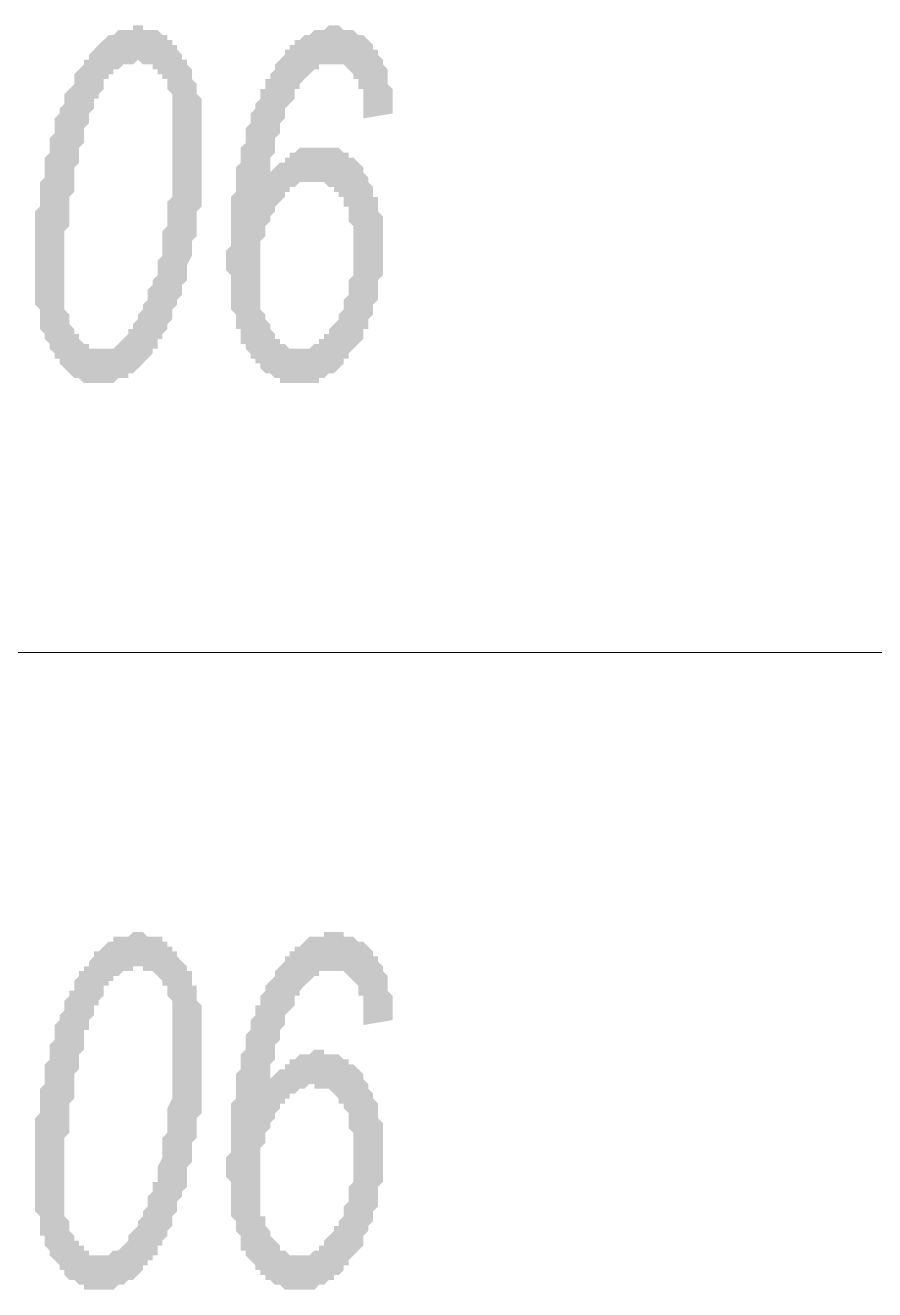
# Model space of a CAD drawing. Header units: millimetres. Extents: x 1372 to 666090, y 1285 to 31551.
# Drawn here: x 631671 to 632394, y 22982 to 24058 of the extents above; entities that cross this region are included whole.
import ezdxf

# ---------------------------------------------------------------- set-up
doc = ezdxf.new("R2010")
doc.units = ezdxf.units.MM
doc.layers.add('PDF _0', color=7, linetype='Continuous')
doc.layers.add('PDF _75-АЗ Штамп', color=7, linetype='Continuous')

msp = doc.modelspace()

# ---------------------------------------------------------------- hatches: boundary and pattern name
at = {"layer": 'PDF _75-АЗ Штамп', "transparency": 33554559}
h = msp.add_hatch(color=256, dxfattribs=at)
h.paths.add_polyline_path([(631679.2, 23853.7), (631679.2, 23857.9), (631679.2, 23862.1), (631679.2, 23866.3), (631679.2, 23870.4), (631679.2, 23874.6), (631679.2, 23878.8), (631679.2, 23882.9), (631679.2, 23887.1), (631679.2, 23891.3), (631679.2, 23895.5), (631679.2, 23899.6), (631683.4, 23903.8), (631683.4, 23908), (631683.4, 23912.1), (631683.4, 23916.3), (631683.4, 23920.5), (631683.4, 23924.7), (631687.5, 23928.8), (631687.5, 23933), (631687.5, 23937.2), (631687.5, 23941.3), (631687.5, 23945.5), (631691.7, 23949.7), (631691.7, 23953.9), (631691.7, 23958), (631691.7, 23962.2), (631695.9, 23966.4), (631695.9, 23970.5), (631695.9, 23974.7), (631695.9, 23978.9), (631700.1, 23983.1), (631700.1, 23983.1), (631700.1, 23987.2), (631704.2, 23991.4), (631704.2, 23995.6), (631704.2, 23995.6), (631704.2, 23999.7), (631708.4, 24003.9), (631708.4, 24003.9), (631712.6, 24008.1), (631712.6, 24012.3), (631712.6, 24016.4), (631716.7, 24020.6), (631716.7, 24020.6), (631720.9, 24024.8), (631720.9, 24028.9), (631725.1, 24028.9), (631725.1, 24028.9), (631725.1, 24033.1), (631729.3, 24037.3), (631729.3, 24037.3), (631733.4, 24041.5), (631737.6, 24045.6), (631737.6, 24045.6), (631741.8, 24049.8), (631741.8, 24049.8), (631745.9, 24049.8), (631745.9, 24049.8), (631750.1, 24054), (631754.3, 24054), (631754.3, 24054), (631758.5, 24054), (631762.6, 24054), (631762.6, 24058.1), (631766.8, 24058.1), (631771, 24058.1), (631771, 24054), (631775.1, 24054), (631779.3, 24054), (631779.3, 24054), (631783.5, 24054), (631787.7, 24049.8), (631787.7, 24049.8), (631791.8, 24049.8), (631791.8, 24045.6), (631796, 24045.6), (631796, 24041.5), (631800.2, 24041.5), (631800.2, 24037.3), (631804.3, 24033.1), (631804.3, 24028.9), (631808.5, 24028.9), (631808.5, 24024.8), (631812.7, 24020.6), (631812.7, 24020.6), (631812.7, 24016.4), (631812.7, 24012.3), (631816.9, 24008.1), (631816.9, 24008.1), (631816.9, 24003.9), (631816.9, 23999.7), (631821, 23995.6), (631821, 23991.4), (631821, 23987.2), (631821, 23983.1), (631821, 23978.9), (631821, 23974.7), (631821, 23970.5), (631821, 23962.2), (631821, 23958), (631821, 23958), (631821, 23953.9), (631821, 23949.7), (631821, 23945.5), (631821, 23941.3), (631821, 23937.2), (631821, 23933), (631821, 23928.8), (631821, 23924.7), (631821, 23920.5), (631821, 23916.3), (631821, 23912.1), (631821, 23908), (631821, 23903.8), (631816.9, 23899.6), (631816.9, 23895.5), (631816.9, 23891.3), (631816.9, 23887.1), (631816.9, 23882.9), (631816.9, 23878.8), (631812.7, 23874.6), (631812.7, 23874.6), (631812.7, 23870.4), (631812.7, 23866.3), (631812.7, 23862.1), (631812.7, 23862.1), (631808.5, 23853.7), (631808.5, 23849.6), (631808.5, 23845.4), (631808.5, 23841.2), (631804.3, 23837.1), (631804.3, 23832.9), (631804.3, 23828.7), (631800.2, 23824.5), (631800.2, 23824.5), (631800.2, 23820.4), (631796, 23816.2), (631796, 23812), (631796, 23807.9), (631791.8, 23803.7), (631791.8, 23803.7), (631791.8, 23799.5), (631787.7, 23795.3), (631787.7, 23791.2), (631783.5, 23791.2), (631783.5, 23787), (631783.5, 23782.8), (631779.3, 23782.8), (631779.3, 23778.7), (631775.1, 23774.5), (631775.1, 23774.5), (631771, 23770.3), (631771, 23770.3), (631766.8, 23766.1), (631766.8, 23766.1), (631762.6, 23762), (631758.5, 23762), (631758.5, 23757.8), (631754.3, 23757.8), (631754.3, 23757.8), (631750.1, 23757.8), (631745.9, 23753.6), (631745.9, 23753.6), (631741.8, 23753.6), (631737.6, 23753.6), (631737.6, 23753.6), (631733.4, 23753.6), (631729.3, 23753.6), (631729.3, 23753.6), (631725.1, 23753.6), (631720.9, 23753.6), (631720.9, 23753.6), (631716.7, 23757.8), (631716.7, 23757.8), (631712.6, 23757.8), (631708.4, 23762), (631708.4, 23762), (631704.2, 23766.1), (631704.2, 23766.1), (631700.1, 23770.3), (631700.1, 23774.5), (631695.9, 23774.5), (631695.9, 23778.7), (631691.7, 23782.8), (631691.7, 23782.8), (631691.7, 23787), (631687.5, 23791.2), (631687.5, 23795.3), (631687.5, 23795.3), (631683.4, 23799.5), (631683.4, 23803.7), (631683.4, 23807.9), (631683.4, 23812), (631683.4, 23816.2), (631679.2, 23820.4), (631679.2, 23824.5), (631679.2, 23828.7), (631679.2, 23832.9), (631679.2, 23837.1), (631679.2, 23841.2), (631679.2, 23845.4), (631679.2, 23849.6), (631679.2, 23853.7), (631679.2, 23853.7)], flags=0)
h.paths.add_polyline_path([(631704.2, 23845.4), (631704.2, 23841.2), (631704.2, 23837.1), (631704.2, 23832.9), (631704.2, 23828.7), (631704.2, 23824.5), (631704.2, 23820.4), (631704.2, 23816.2), (631708.4, 23812), (631708.4, 23807.9), (631708.4, 23803.7), (631708.4, 23803.7), (631712.6, 23799.5), (631712.6, 23795.3), (631716.7, 23795.3), (631716.7, 23791.2), (631720.9, 23787), (631720.9, 23787), (631725.1, 23787), (631725.1, 23782.8), (631729.3, 23782.8), (631733.4, 23782.8), (631733.4, 23782.8), (631733.4, 23782.8), (631737.6, 23782.8), (631741.8, 23782.8), (631741.8, 23782.8), (631745.9, 23782.8), (631750.1, 23787), (631750.1, 23787), (631754.3, 23791.2), (631754.3, 23791.2), (631758.5, 23795.3), (631758.5, 23799.5), (631762.6, 23799.5), (631762.6, 23799.5), (631762.6, 23803.7), (631766.8, 23807.9), (631766.8, 23807.9), (631766.8, 23812), (631771, 23816.2), (631771, 23820.4), (631771, 23820.4), (631775.1, 23824.5), (631775.1, 23828.7), (631775.1, 23832.9), (631779.3, 23837.1), (631779.3, 23837.1), (631779.3, 23841.2), (631783.5, 23845.4), (631783.5, 23849.6), (631783.5, 23853.7), (631783.5, 23857.9), (631787.7, 23862.1), (631787.7, 23866.3), (631787.7, 23874.6), (631787.7, 23878.8), (631787.7, 23882.9), (631791.8, 23887.1), (631791.8, 23891.3), (631791.8, 23895.5), (631791.8, 23899.6), (631791.8, 23903.8), (631791.8, 23908), (631796, 23912.1), (631796, 23916.3), (631796, 23920.5), (631796, 23924.7), (631796, 23928.8), (631796, 23933), (631796, 23937.2), (631796, 23941.3), (631796, 23945.5), (631796, 23949.7), (631796, 23953.9), (631796, 23958), (631796, 23962.2), (631796, 23962.2), (631796, 23966.4), (631796, 23970.5), (631796, 23974.7), (631796, 23983.1), (631796, 23987.2), (631796, 23991.4), (631796, 23995.6), (631796, 23999.7), (631796, 23999.7), (631791.8, 24003.9), (631791.8, 24008.1), (631791.8, 24012.3), (631787.7, 24012.3), (631787.7, 24016.4), (631783.5, 24016.4), (631783.5, 24020.6), (631779.3, 24020.6), (631779.3, 24024.8), (631775.1, 24024.8), (631771, 24024.8), (631771, 24024.8), (631766.8, 24028.9), (631766.8, 24028.9), (631762.6, 24024.8), (631762.6, 24024.8), (631758.5, 24024.8), (631754.3, 24024.8), (631754.3, 24024.8), (631750.1, 24020.6), (631745.9, 24020.6), (631745.9, 24016.4), (631741.8, 24016.4), (631741.8, 24012.3), (631737.6, 24012.3), (631737.6, 24008.1), (631737.6, 24003.9), (631733.4, 23999.7), (631733.4, 23995.6), (631729.3, 23995.6), (631729.3, 23991.4), (631729.3, 23987.2), (631729.3, 23987.2), (631725.1, 23983.1), (631725.1, 23978.9), (631725.1, 23974.7), (631720.9, 23970.5), (631720.9, 23970.5), (631720.9, 23966.4), (631720.9, 23962.2), (631720.9, 23958), (631716.7, 23953.9), (631716.7, 23949.7), (631716.7, 23945.5), (631716.7, 23941.3), (631712.6, 23937.2), (631712.6, 23933), (631712.6, 23924.7), (631712.6, 23920.5), (631712.6, 23916.3), (631708.4, 23912.1), (631708.4, 23908), (631708.4, 23903.8), (631708.4, 23895.5), (631708.4, 23891.3), (631708.4, 23887.1), (631704.2, 23882.9), (631704.2, 23878.8), (631704.2, 23874.6), (631704.2, 23870.4), (631704.2, 23866.3), (631704.2, 23862.1), (631704.2, 23862.1), (631704.2, 23857.9), (631704.2, 23853.7), (631704.2, 23849.6), (631704.2, 23845.4), (631704.2, 23845.4)], flags=0)
h = msp.add_hatch(color=256, dxfattribs=at)
h.paths.add_polyline_path([(631879.4, 23928.8), (631879.4, 23933), (631883.6, 23937.2), (631883.6, 23937.2), (631887.8, 23941.3), (631891.9, 23941.3), (631891.9, 23945.5), (631896.1, 23945.5), (631896.1, 23949.7), (631900.3, 23949.7), (631900.3, 23949.7), (631904.5, 23953.9), (631908.6, 23953.9), (631912.8, 23953.9), (631912.8, 23953.9), (631917, 23953.9), (631921.1, 23953.9), (631921.1, 23953.9), (631925.3, 23953.9), (631925.3, 23953.9), (631929.5, 23953.9), (631933.7, 23953.9), (631933.7, 23953.9), (631937.8, 23953.9), (631942, 23949.7), (631942, 23949.7), (631946.2, 23949.7), (631946.2, 23945.5), (631950.3, 23945.5), (631954.5, 23941.3), (631954.5, 23941.3), (631958.7, 23937.2), (631958.7, 23933), (631958.7, 23933), (631962.9, 23928.8), (631962.9, 23928.8), (631962.9, 23924.7), (631967, 23920.5), (631967, 23916.3), (631967, 23912.1), (631971.2, 23912.1), (631971.2, 23908), (631971.2, 23903.8), (631971.2, 23899.6), (631975.4, 23895.5), (631975.4, 23891.3), (631975.4, 23887.1), (631975.4, 23882.9), (631975.4, 23878.8), (631975.4, 23874.6), (631975.4, 23870.4), (631975.4, 23866.3), (631975.4, 23862.1), (631975.4, 23857.9), (631975.4, 23853.7), (631975.4, 23849.6), (631975.4, 23845.4), (631971.2, 23841.2), (631971.2, 23837.1), (631971.2, 23832.9), (631971.2, 23828.7), (631971.2, 23824.5), (631971.2, 23824.5), (631967, 23820.4), (631967, 23816.2), (631967, 23812), (631962.9, 23807.9), (631962.9, 23803.7), (631962.9, 23799.5), (631958.7, 23799.5), (631958.7, 23795.3), (631958.7, 23791.2), (631954.5, 23787), (631954.5, 23787), (631950.3, 23782.8), (631950.3, 23782.8), (631946.2, 23778.7), (631946.2, 23774.5), (631942, 23774.5), (631942, 23770.3), (631937.8, 23766.1), (631937.8, 23766.1), (631933.7, 23762), (631933.7, 23762), (631929.5, 23762), (631925.3, 23757.8), (631925.3, 23757.8), (631921.1, 23757.8), (631921.1, 23753.6), (631917, 23753.6), (631912.8, 23753.6), (631912.8, 23753.6), (631908.6, 23753.6), (631904.5, 23753.6), (631904.5, 23753.6), (631900.3, 23753.6), (631896.1, 23753.6), (631896.1, 23753.6), (631891.9, 23753.6), (631887.8, 23753.6), (631887.8, 23757.8), (631883.6, 23757.8), (631883.6, 23757.8), (631879.4, 23762), (631875.3, 23762), (631875.3, 23762), (631871.1, 23766.1), (631871.1, 23770.3), (631866.9, 23770.3), (631866.9, 23774.5), (631862.7, 23774.5), (631862.7, 23778.7), (631862.7, 23778.7), (631858.6, 23782.8), (631858.6, 23787), (631854.4, 23787), (631854.4, 23791.2), (631854.4, 23795.3), (631854.4, 23799.5), (631850.2, 23799.5), (631850.2, 23803.7), (631850.2, 23807.9), (631850.2, 23812), (631846.1, 23816.2), (631846.1, 23820.4), (631846.1, 23824.5), (631846.1, 23828.7), (631846.1, 23832.9), (631846.1, 23837.1), (631846.1, 23841.2), (631846.1, 23845.4), (631841.9, 23849.6), (631841.9, 23853.7), (631841.9, 23857.9), (631841.9, 23862.1), (631841.9, 23866.3), (631846.1, 23870.4), (631846.1, 23874.6), (631846.1, 23878.8), (631846.1, 23878.8), (631846.1, 23882.9), (631846.1, 23887.1), (631846.1, 23891.3), (631846.1, 23895.5), (631846.1, 23899.6), (631846.1, 23903.8), (631846.1, 23908), (631846.1, 23912.1), (631850.2, 23916.3), (631850.2, 23920.5), (631850.2, 23924.7), (631850.2, 23928.8), (631850.2, 23933), (631850.2, 23937.2), (631854.4, 23941.3), (631854.4, 23945.5), (631854.4, 23949.7), (631854.4, 23953.9), (631858.6, 23958), (631858.6, 23962.2), (631858.6, 23966.4), (631858.6, 23970.5), (631862.7, 23974.7), (631862.7, 23978.9), (631862.7, 23983.1), (631866.9, 23987.2), (631866.9, 23991.4), (631866.9, 23991.4), (631871.1, 23995.6), (631871.1, 23999.7), (631871.1, 24003.9), (631875.3, 24003.9), (631875.3, 24008.1), (631875.3, 24012.3), (631879.4, 24012.3), (631879.4, 24016.4), (631883.6, 24020.6), (631883.6, 24024.8), (631887.8, 24028.9), (631887.8, 24028.9), (631891.9, 24033.1), (631891.9, 24037.3), (631896.1, 24037.3), (631896.1, 24041.5), (631900.3, 24041.5), (631900.3, 24045.6), (631904.5, 24045.6), (631904.5, 24045.6), (631908.6, 24049.8), (631908.6, 24049.8), (631912.8, 24049.8), (631917, 24054), (631917, 24054), (631921.1, 24054), (631925.3, 24054), (631925.3, 24054), (631929.5, 24058.1), (631933.7, 24058.1), (631933.7, 24058.1), (631937.8, 24058.1), (631942, 24054), (631942, 24054), (631946.2, 24054), (631950.3, 24054), (631950.3, 24054), (631954.5, 24049.8), (631958.7, 24049.8), (631958.7, 24049.8), (631962.9, 24045.6), (631962.9, 24045.6), (631967, 24041.5), (631967, 24037.3), (631971.2, 24037.3), (631971.2, 24033.1), (631971.2, 24033.1), (631975.4, 24028.9), (631975.4, 24024.8), (631975.4, 24024.8), (631979.5, 24020.6), (631979.5, 24016.4), (631979.5, 24012.3), (631979.5, 24008.1), (631983.7, 24003.9), (631983.7, 23999.7), (631983.7, 23995.6), (631983.7, 23991.4), (631983.7, 23987.2), (631983.7, 23983.1), (631958.7, 23978.9), (631958.7, 23983.1), (631958.7, 23991.4), (631958.7, 23995.6), (631958.7, 23999.7), (631958.7, 24003.9), (631954.5, 24003.9), (631954.5, 24008.1), (631954.5, 24012.3), (631950.3, 24012.3), (631950.3, 24016.4), (631950.3, 24016.4), (631946.2, 24020.6), (631946.2, 24020.6), (631942, 24024.8), (631937.8, 24024.8), (631937.8, 24024.8), (631933.7, 24024.8), (631933.7, 24024.8), (631929.5, 24024.8), (631925.3, 24024.8), (631925.3, 24024.8), (631921.1, 24024.8), (631921.1, 24020.6), (631917, 24020.6), (631912.8, 24016.4), (631912.8, 24016.4), (631908.6, 24012.3), (631908.6, 24012.3), (631904.5, 24008.1), (631904.5, 24003.9), (631900.3, 24003.9), (631900.3, 23999.7), (631900.3, 23995.6), (631896.1, 23991.4), (631896.1, 23991.4), (631891.9, 23987.2), (631891.9, 23983.1), (631891.9, 23978.9), (631887.8, 23974.7), (631887.8, 23970.5), (631887.8, 23966.4), (631883.6, 23962.2), (631883.6, 23958), (631883.6, 23953.9), (631883.6, 23949.7), (631879.4, 23945.5), (631879.4, 23941.3), (631879.4, 23937.2), (631879.4, 23937.2), (631879.4, 23933), (631879.4, 23928.8)], flags=0)
h.paths.add_polyline_path([(631871.1, 23841.2), (631871.1, 23837.1), (631871.1, 23832.9), (631871.1, 23828.7), (631871.1, 23824.5), (631871.1, 23820.4), (631871.1, 23816.2), (631875.3, 23812), (631875.3, 23812), (631875.3, 23807.9), (631879.4, 23803.7), (631879.4, 23799.5), (631879.4, 23799.5), (631883.6, 23795.3), (631883.6, 23791.2), (631887.8, 23791.2), (631887.8, 23787), (631891.9, 23787), (631891.9, 23787), (631896.1, 23782.8), (631900.3, 23782.8), (631900.3, 23782.8), (631904.5, 23782.8), (631904.5, 23782.8), (631908.6, 23782.8), (631908.6, 23782.8), (631912.8, 23782.8), (631917, 23787), (631917, 23787), (631921.1, 23787), (631921.1, 23791.2), (631925.3, 23791.2), (631925.3, 23795.3), (631929.5, 23795.3), (631929.5, 23799.5), (631933.7, 23803.7), (631933.7, 23803.7), (631937.8, 23807.9), (631937.8, 23812), (631942, 23816.2), (631942, 23820.4), (631942, 23824.5), (631942, 23824.5), (631946.2, 23828.7), (631946.2, 23832.9), (631946.2, 23837.1), (631946.2, 23841.2), (631950.3, 23845.4), (631950.3, 23849.6), (631950.3, 23853.7), (631950.3, 23857.9), (631950.3, 23857.9), (631950.3, 23862.1), (631950.3, 23866.3), (631950.3, 23870.4), (631950.3, 23874.6), (631950.3, 23878.8), (631950.3, 23882.9), (631950.3, 23887.1), (631946.2, 23891.3), (631946.2, 23895.5), (631946.2, 23899.6), (631946.2, 23903.8), (631942, 23903.8), (631942, 23908), (631942, 23912.1), (631937.8, 23912.1), (631937.8, 23916.3), (631933.7, 23916.3), (631933.7, 23920.5), (631929.5, 23920.5), (631925.3, 23924.7), (631925.3, 23924.7), (631921.1, 23924.7), (631917, 23924.7), (631917, 23924.7), (631917, 23924.7), (631912.8, 23924.7), (631908.6, 23924.7), (631908.6, 23924.7), (631904.5, 23924.7), (631904.5, 23924.7), (631900.3, 23920.5), (631896.1, 23920.5), (631896.1, 23916.3), (631891.9, 23916.3), (631891.9, 23912.1), (631887.8, 23908), (631887.8, 23908), (631883.6, 23903.8), (631883.6, 23903.8), (631883.6, 23899.6), (631879.4, 23895.5), (631879.4, 23895.5), (631879.4, 23891.3), (631875.3, 23887.1), (631875.3, 23882.9), (631875.3, 23878.8), (631871.1, 23874.6), (631871.1, 23870.4), (631871.1, 23866.3), (631871.1, 23866.3), (631871.1, 23862.1), (631871.1, 23857.9), (631871.1, 23853.7), (631871.1, 23845.4), (631871.1, 23841.2), (631871.1, 23841.2)], flags=0)
h = msp.add_hatch(color=256, dxfattribs=at)
h.paths.add_polyline_path([(631679.2, 23086.2), (631679.2, 23090.4), (631679.2, 23090.4), (631679.2, 23094.6), (631679.2, 23098.7), (631679.2, 23102.9), (631679.2, 23107.1), (631679.2, 23111.2), (631679.2, 23115.4), (631679.2, 23119.6), (631679.2, 23123.8), (631679.2, 23127.9), (631683.4, 23132.1), (631683.4, 23136.3), (631683.4, 23140.4), (631683.4, 23144.6), (631683.4, 23148.8), (631683.4, 23153), (631687.5, 23157.1), (631687.5, 23161.3), (631687.5, 23165.5), (631687.5, 23169.6), (631687.5, 23173.8), (631691.7, 23178), (631691.7, 23182.2), (631691.7, 23186.3), (631691.7, 23190.5), (631695.9, 23194.7), (631695.9, 23198.8), (631695.9, 23203), (631695.9, 23207.2), (631700.1, 23211.4), (631700.1, 23211.4), (631700.1, 23215.5), (631704.2, 23219.7), (631704.2, 23223.9), (631704.2, 23223.9), (631704.2, 23228), (631708.4, 23232.2), (631708.4, 23236.4), (631712.6, 23236.4), (631712.6, 23240.6), (631712.6, 23244.7), (631716.7, 23248.9), (631716.7, 23253.1), (631720.9, 23253.1), (631720.9, 23257.2), (631725.1, 23257.2), (631725.1, 23261.4), (631725.1, 23261.4), (631729.3, 23265.6), (631729.3, 23269.8), (631733.4, 23269.8), (631737.6, 23273.9), (631737.6, 23273.9), (631741.8, 23278.1), (631741.8, 23278.1), (631745.9, 23278.1), (631745.9, 23282.3), (631750.1, 23282.3), (631754.3, 23282.3), (631754.3, 23282.3), (631758.5, 23282.3), (631762.6, 23286.4), (631762.6, 23286.4), (631766.8, 23286.4), (631771, 23286.4), (631771, 23286.4), (631775.1, 23282.3), (631779.3, 23282.3), (631779.3, 23282.3), (631783.5, 23282.3), (631787.7, 23282.3), (631787.7, 23278.1), (631791.8, 23278.1), (631791.8, 23273.9), (631796, 23273.9), (631796, 23269.8), (631800.2, 23269.8), (631800.2, 23265.6), (631804.3, 23261.4), (631804.3, 23261.4), (631808.5, 23257.2), (631808.5, 23253.1), (631812.7, 23253.1), (631812.7, 23248.9), (631812.7, 23244.7), (631812.7, 23240.6), (631816.9, 23240.6), (631816.9, 23236.4), (631816.9, 23232.2), (631816.9, 23228), (631821, 23223.9), (631821, 23219.7), (631821, 23215.5), (631821, 23211.4), (631821, 23207.2), (631821, 23203), (631821, 23198.8), (631821, 23194.7), (631821, 23186.3), (631821, 23186.3), (631821, 23182.2), (631821, 23178), (631821, 23173.8), (631821, 23169.6), (631821, 23165.5), (631821, 23161.3), (631821, 23157.1), (631821, 23153), (631821, 23148.8), (631821, 23144.6), (631821, 23140.4), (631821, 23136.3), (631821, 23132.1), (631816.9, 23127.9), (631816.9, 23123.8), (631816.9, 23119.6), (631816.9, 23115.4), (631816.9, 23115.4), (631816.9, 23111.2), (631812.7, 23107.1), (631812.7, 23102.9), (631812.7, 23098.7), (631812.7, 23094.6), (631812.7, 23090.4), (631812.7, 23090.4), (631808.5, 23086.2), (631808.5, 23082), (631808.5, 23073.7), (631808.5, 23069.5), (631804.3, 23065.4), (631804.3, 23061.2), (631804.3, 23061.2), (631800.2, 23057), (631800.2, 23052.8), (631800.2, 23048.7), (631796, 23044.5), (631796, 23040.3), (631796, 23036.2), (631791.8, 23032), (631791.8, 23032), (631791.8, 23027.8), (631787.7, 23023.6), (631787.7, 23019.5), (631783.5, 23019.5), (631783.5, 23015.3), (631783.5, 23011.1), (631779.3, 23011.1), (631779.3, 23007), (631775.1, 23007), (631775.1, 23002.8), (631771, 23002.8), (631771, 22998.6), (631766.8, 22994.4), (631766.8, 22994.4), (631762.6, 22990.3), (631758.5, 22990.3), (631758.5, 22990.3), (631754.3, 22986.1), (631754.3, 22986.1), (631750.1, 22986.1), (631745.9, 22981.9), (631745.9, 22981.9), (631741.8, 22981.9), (631737.6, 22981.9), (631737.6, 22981.9), (631733.4, 22981.9), (631729.3, 22981.9), (631729.3, 22981.9), (631725.1, 22981.9), (631720.9, 22981.9), (631720.9, 22986.1), (631716.7, 22986.1), (631716.7, 22986.1), (631712.6, 22990.3), (631708.4, 22990.3), (631708.4, 22990.3), (631704.2, 22994.4), (631704.2, 22998.6), (631700.1, 22998.6), (631700.1, 23002.8), (631695.9, 23007), (631695.9, 23007), (631691.7, 23011.1), (631691.7, 23015.3), (631691.7, 23015.3), (631687.5, 23019.5), (631687.5, 23023.6), (631687.5, 23027.8), (631683.4, 23027.8), (631683.4, 23032), (631683.4, 23036.2), (631683.4, 23040.3), (631683.4, 23044.5), (631679.2, 23048.7), (631679.2, 23052.8), (631679.2, 23057), (631679.2, 23061.2), (631679.2, 23065.4), (631679.2, 23069.5), (631679.2, 23073.7), (631679.2, 23077.9), (631679.2, 23082), (631679.2, 23086.2)], flags=0)
h.paths.add_polyline_path([(631704.2, 23073.7), (631704.2, 23069.5), (631704.2, 23065.4), (631704.2, 23061.2), (631704.2, 23057), (631704.2, 23052.8), (631704.2, 23048.7), (631704.2, 23044.5), (631708.4, 23040.3), (631708.4, 23036.2), (631708.4, 23036.2), (631708.4, 23032), (631712.6, 23027.8), (631712.6, 23023.6), (631716.7, 23023.6), (631716.7, 23019.5), (631720.9, 23019.5), (631720.9, 23015.3), (631725.1, 23015.3), (631725.1, 23011.1), (631729.3, 23011.1), (631733.4, 23011.1), (631733.4, 23011.1), (631733.4, 23011.1), (631737.6, 23011.1), (631741.8, 23011.1), (631741.8, 23011.1), (631745.9, 23015.3), (631750.1, 23015.3), (631750.1, 23015.3), (631754.3, 23019.5), (631754.3, 23019.5), (631758.5, 23023.6), (631758.5, 23027.8), (631762.6, 23032), (631762.6, 23032), (631762.6, 23032), (631766.8, 23036.2), (631766.8, 23036.2), (631766.8, 23040.3), (631771, 23044.5), (631771, 23048.7), (631771, 23048.7), (631775.1, 23052.8), (631775.1, 23057), (631775.1, 23061.2), (631779.3, 23065.4), (631779.3, 23069.5), (631779.3, 23073.7), (631783.5, 23073.7), (631783.5, 23077.9), (631783.5, 23082), (631783.5, 23086.2), (631787.7, 23094.6), (631787.7, 23098.7), (631787.7, 23102.9), (631787.7, 23107.1), (631787.7, 23111.2), (631791.8, 23115.4), (631791.8, 23119.6), (631791.8, 23123.8), (631791.8, 23127.9), (631791.8, 23132.1), (631791.8, 23136.3), (631796, 23144.6), (631796, 23148.8), (631796, 23153), (631796, 23157.1), (631796, 23161.3), (631796, 23165.5), (631796, 23165.5), (631796, 23169.6), (631796, 23173.8), (631796, 23178), (631796, 23182.2), (631796, 23186.3), (631796, 23190.5), (631796, 23190.5), (631796, 23194.7), (631796, 23198.8), (631796, 23207.2), (631796, 23211.4), (631796, 23215.5), (631796, 23219.7), (631796, 23223.9), (631796, 23228), (631796, 23228), (631791.8, 23232.2), (631791.8, 23236.4), (631791.8, 23240.6), (631787.7, 23240.6), (631787.7, 23244.7), (631783.5, 23248.9), (631783.5, 23248.9), (631779.3, 23253.1), (631779.3, 23253.1), (631775.1, 23253.1), (631771, 23253.1), (631771, 23257.2), (631766.8, 23257.2), (631766.8, 23257.2), (631762.6, 23257.2), (631762.6, 23253.1), (631758.5, 23253.1), (631754.3, 23253.1), (631754.3, 23253.1), (631750.1, 23248.9), (631745.9, 23248.9), (631745.9, 23244.7), (631741.8, 23244.7), (631741.8, 23240.6), (631737.6, 23240.6), (631737.6, 23236.4), (631737.6, 23232.2), (631733.4, 23228), (631733.4, 23223.9), (631729.3, 23223.9), (631729.3, 23219.7), (631729.3, 23215.5), (631729.3, 23215.5), (631725.1, 23211.4), (631725.1, 23207.2), (631725.1, 23203), (631720.9, 23203), (631720.9, 23198.8), (631720.9, 23194.7), (631720.9, 23190.5), (631720.9, 23186.3), (631716.7, 23182.2), (631716.7, 23178), (631716.7, 23173.8), (631716.7, 23169.6), (631712.6, 23165.5), (631712.6, 23161.3), (631712.6, 23157.1), (631712.6, 23148.8), (631712.6, 23144.6), (631708.4, 23140.4), (631708.4, 23136.3), (631708.4, 23132.1), (631708.4, 23127.9), (631708.4, 23119.6), (631708.4, 23115.4), (631704.2, 23111.2), (631704.2, 23107.1), (631704.2, 23102.9), (631704.2, 23098.7), (631704.2, 23094.6), (631704.2, 23094.6), (631704.2, 23090.4), (631704.2, 23086.2), (631704.2, 23082), (631704.2, 23077.9), (631704.2, 23077.9), (631704.2, 23073.7)], flags=0)
h = msp.add_hatch(color=256, dxfattribs=at)
h.paths.add_polyline_path([(631879.4, 23157.1), (631879.4, 23161.3), (631883.6, 23165.5), (631883.6, 23165.5), (631887.8, 23169.6), (631891.9, 23169.6), (631891.9, 23173.8), (631896.1, 23173.8), (631896.1, 23178), (631900.3, 23178), (631900.3, 23178), (631904.5, 23182.2), (631908.6, 23182.2), (631912.8, 23182.2), (631912.8, 23182.2), (631917, 23186.3), (631921.1, 23186.3), (631921.1, 23186.3), (631925.3, 23186.3), (631925.3, 23182.2), (631929.5, 23182.2), (631933.7, 23182.2), (631933.7, 23182.2), (631937.8, 23182.2), (631942, 23178), (631942, 23178), (631946.2, 23178), (631946.2, 23173.8), (631950.3, 23173.8), (631954.5, 23169.6), (631954.5, 23169.6), (631958.7, 23165.5), (631958.7, 23161.3), (631958.7, 23161.3), (631962.9, 23157.1), (631962.9, 23157.1), (631962.9, 23153), (631967, 23148.8), (631967, 23144.6), (631967, 23144.6), (631971.2, 23140.4), (631971.2, 23136.3), (631971.2, 23132.1), (631971.2, 23127.9), (631975.4, 23123.8), (631975.4, 23119.6), (631975.4, 23115.4), (631975.4, 23111.2), (631975.4, 23107.1), (631975.4, 23102.9), (631975.4, 23098.7), (631975.4, 23094.6), (631975.4, 23090.4), (631975.4, 23086.2), (631975.4, 23082), (631975.4, 23077.9), (631975.4, 23073.7), (631971.2, 23069.5), (631971.2, 23065.4), (631971.2, 23061.2), (631971.2, 23057), (631971.2, 23057), (631971.2, 23052.8), (631967, 23048.7), (631967, 23044.5), (631967, 23040.3), (631962.9, 23036.2), (631962.9, 23032), (631962.9, 23032), (631958.7, 23027.8), (631958.7, 23023.6), (631958.7, 23019.5), (631954.5, 23015.3), (631954.5, 23015.3), (631950.3, 23011.1), (631950.3, 23011.1), (631946.2, 23007), (631946.2, 23002.8), (631942, 23002.8), (631942, 22998.6), (631937.8, 22994.4), (631937.8, 22994.4), (631933.7, 22994.4), (631933.7, 22990.3), (631929.5, 22990.3), (631925.3, 22986.1), (631925.3, 22986.1), (631921.1, 22986.1), (631921.1, 22986.1), (631917, 22981.9), (631912.8, 22981.9), (631912.8, 22981.9), (631908.6, 22981.9), (631904.5, 22981.9), (631904.5, 22981.9), (631900.3, 22981.9), (631896.1, 22981.9), (631896.1, 22981.9), (631891.9, 22981.9), (631887.8, 22986.1), (631887.8, 22986.1), (631883.6, 22986.1), (631883.6, 22986.1), (631879.4, 22990.3), (631875.3, 22990.3), (631875.3, 22994.4), (631871.1, 22994.4), (631871.1, 22998.6), (631866.9, 22998.6), (631866.9, 23002.8), (631862.7, 23007), (631862.7, 23007), (631862.7, 23007), (631858.6, 23011.1), (631858.6, 23015.3), (631854.4, 23015.3), (631854.4, 23019.5), (631854.4, 23023.6), (631854.4, 23027.8), (631850.2, 23032), (631850.2, 23032), (631850.2, 23036.2), (631850.2, 23040.3), (631846.1, 23044.5), (631846.1, 23048.7), (631846.1, 23052.8), (631846.1, 23057), (631846.1, 23061.2), (631846.1, 23065.4), (631846.1, 23069.5), (631846.1, 23073.7), (631841.9, 23077.9), (631841.9, 23082), (631841.9, 23086.2), (631841.9, 23090.4), (631841.9, 23094.6), (631846.1, 23098.7), (631846.1, 23102.9), (631846.1, 23107.1), (631846.1, 23111.2), (631846.1, 23115.4), (631846.1, 23119.6), (631846.1, 23119.6), (631846.1, 23123.8), (631846.1, 23127.9), (631846.1, 23132.1), (631846.1, 23136.3), (631846.1, 23140.4), (631850.2, 23144.6), (631850.2, 23148.8), (631850.2, 23153), (631850.2, 23157.1), (631850.2, 23161.3), (631850.2, 23165.5), (631854.4, 23169.6), (631854.4, 23173.8), (631854.4, 23178), (631854.4, 23182.2), (631858.6, 23186.3), (631858.6, 23190.5), (631858.6, 23194.7), (631858.6, 23198.8), (631862.7, 23203), (631862.7, 23207.2), (631862.7, 23211.4), (631866.9, 23215.5), (631866.9, 23219.7), (631866.9, 23223.9), (631871.1, 23223.9), (631871.1, 23228), (631871.1, 23232.2), (631875.3, 23236.4), (631875.3, 23236.4), (631875.3, 23240.6), (631879.4, 23244.7), (631879.4, 23244.7), (631883.6, 23248.9), (631883.6, 23253.1), (631887.8, 23257.2), (631887.8, 23257.2), (631891.9, 23261.4), (631891.9, 23265.6), (631896.1, 23265.6), (631896.1, 23269.8), (631900.3, 23269.8), (631900.3, 23273.9), (631904.5, 23273.9), (631904.5, 23273.9), (631908.6, 23278.1), (631908.6, 23278.1), (631912.8, 23282.3), (631917, 23282.3), (631917, 23282.3), (631921.1, 23282.3), (631925.3, 23282.3), (631925.3, 23286.4), (631929.5, 23286.4), (631933.7, 23286.4), (631933.7, 23286.4), (631937.8, 23286.4), (631942, 23286.4), (631942, 23282.3), (631946.2, 23282.3), (631950.3, 23282.3), (631950.3, 23282.3), (631954.5, 23278.1), (631958.7, 23278.1), (631958.7, 23278.1), (631962.9, 23273.9), (631962.9, 23273.9), (631967, 23269.8), (631967, 23265.6), (631971.2, 23265.6), (631971.2, 23265.6), (631971.2, 23261.4), (631975.4, 23257.2), (631975.4, 23253.1), (631975.4, 23253.1), (631979.5, 23248.9), (631979.5, 23244.7), (631979.5, 23240.6), (631979.5, 23236.4), (631983.7, 23232.2), (631983.7, 23228), (631983.7, 23223.9), (631983.7, 23219.7), (631983.7, 23215.5), (631983.7, 23211.4), (631958.7, 23207.2), (631958.7, 23215.5), (631958.7, 23219.7), (631958.7, 23223.9), (631958.7, 23228), (631958.7, 23232.2), (631954.5, 23232.2), (631954.5, 23236.4), (631954.5, 23240.6), (631950.3, 23244.7), (631950.3, 23244.7), (631950.3, 23244.7), (631946.2, 23248.9), (631946.2, 23248.9), (631942, 23253.1), (631937.8, 23253.1), (631937.8, 23253.1), (631933.7, 23253.1), (631933.7, 23253.1), (631929.5, 23253.1), (631925.3, 23253.1), (631925.3, 23253.1), (631921.1, 23253.1), (631921.1, 23248.9), (631917, 23248.9), (631912.8, 23244.7), (631912.8, 23244.7), (631908.6, 23240.6), (631908.6, 23240.6), (631904.5, 23236.4), (631904.5, 23232.2), (631900.3, 23232.2), (631900.3, 23228), (631900.3, 23223.9), (631896.1, 23219.7), (631896.1, 23219.7), (631891.9, 23215.5), (631891.9, 23211.4), (631891.9, 23207.2), (631887.8, 23203), (631887.8, 23198.8), (631887.8, 23194.7), (631883.6, 23190.5), (631883.6, 23186.3), (631883.6, 23182.2), (631883.6, 23178), (631879.4, 23173.8), (631879.4, 23169.6), (631879.4, 23169.6), (631879.4, 23165.5), (631879.4, 23161.3), (631879.4, 23157.1)], flags=0)
h.paths.add_polyline_path([(631871.1, 23069.5), (631871.1, 23065.4), (631871.1, 23061.2), (631871.1, 23057), (631871.1, 23052.8), (631871.1, 23048.7), (631871.1, 23044.5), (631875.3, 23044.5), (631875.3, 23040.3), (631875.3, 23036.2), (631879.4, 23032), (631879.4, 23027.8), (631879.4, 23027.8), (631883.6, 23023.6), (631883.6, 23023.6), (631887.8, 23019.5), (631887.8, 23015.3), (631891.9, 23015.3), (631891.9, 23015.3), (631896.1, 23011.1), (631900.3, 23011.1), (631900.3, 23011.1), (631904.5, 23011.1), (631904.5, 23011.1), (631908.6, 23011.1), (631908.6, 23011.1), (631912.8, 23011.1), (631917, 23015.3), (631917, 23015.3), (631921.1, 23015.3), (631921.1, 23019.5), (631925.3, 23019.5), (631925.3, 23023.6), (631929.5, 23027.8), (631929.5, 23027.8), (631933.7, 23032), (631933.7, 23036.2), (631937.8, 23036.2), (631937.8, 23040.3), (631942, 23044.5), (631942, 23048.7), (631942, 23052.8), (631942, 23052.8), (631946.2, 23057), (631946.2, 23061.2), (631946.2, 23065.4), (631946.2, 23069.5), (631950.3, 23073.7), (631950.3, 23077.9), (631950.3, 23082), (631950.3, 23086.2), (631950.3, 23090.4), (631950.3, 23094.6), (631950.3, 23094.6), (631950.3, 23098.7), (631950.3, 23102.9), (631950.3, 23107.1), (631950.3, 23111.2), (631950.3, 23115.4), (631946.2, 23119.6), (631946.2, 23123.8), (631946.2, 23127.9), (631946.2, 23132.1), (631942, 23136.3), (631942, 23136.3), (631942, 23140.4), (631937.8, 23140.4), (631937.8, 23144.6), (631933.7, 23148.8), (631933.7, 23148.8), (631929.5, 23153), (631925.3, 23153), (631925.3, 23153), (631921.1, 23153), (631917, 23153), (631917, 23157.1), (631917, 23157.1), (631912.8, 23157.1), (631908.6, 23153), (631908.6, 23153), (631904.5, 23153), (631904.5, 23153), (631900.3, 23148.8), (631896.1, 23148.8), (631896.1, 23144.6), (631891.9, 23144.6), (631891.9, 23140.4), (631887.8, 23140.4), (631887.8, 23136.3), (631883.6, 23132.1), (631883.6, 23132.1), (631883.6, 23127.9), (631879.4, 23123.8), (631879.4, 23123.8), (631879.4, 23119.6), (631875.3, 23115.4), (631875.3, 23111.2), (631875.3, 23107.1), (631871.1, 23102.9), (631871.1, 23102.9), (631871.1, 23098.7), (631871.1, 23094.6), (631871.1, 23090.4), (631871.1, 23086.2), (631871.1, 23082), (631871.1, 23077.9), (631871.1, 23073.7), (631871.1, 23069.5)], flags=0)

# ---------------------------------------------------------------- linework, layer by layer
at = {"layer": 'PDF _0', "lineweight": 18}
msp.add_lwpolyline([(638090.6, 23524.2), (619774, 23524.2)], close=True, dxfattribs=at)

doc.saveas('drawing.dxf')
